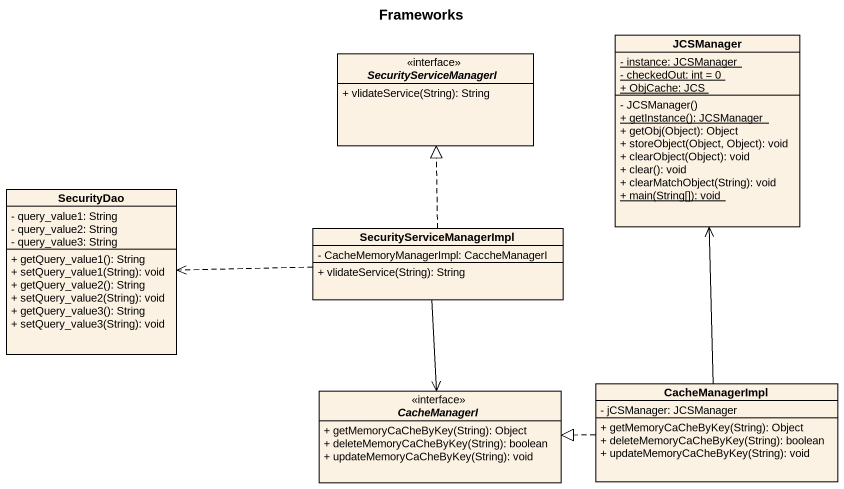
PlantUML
@startuml
title Frameworks
hide circle
hide empty members
skinparam classAttributeIconSize 0
class JCSManager {
  {static} - instance: JCSManager
  {static} - checkedOut: int = 0
  {static} + ObjCache: JCS
  - JCSManager()
  {static} + getInstance(): JCSManager
  + getObj(Object): Object
  + storeObject(Object, Object): void
  + clearObject(Object): void
  + clear(): void
  + clearMatchObject(String): void
  {static} + main(String[]): void
}
interface SecurityServiceManagerI <<interface>> {
  + vlidateService(String): String
}
class SecurityDao {
  - query_value1: String
  - query_value2: String
  - query_value3: String
  + getQuery_value1(): String
  + setQuery_value1(String): void
  + getQuery_value2(): String
  + setQuery_value2(String): void
  + getQuery_value3(): String
  + setQuery_value3(String): void
}
class SecurityServiceManagerImpl {
  - CacheMemoryManagerImpl: CaccheManagerI
  + vlidateService(String): String
}
interface CacheManagerI {
  + getMemoryCaCheByKey(String): Object
  + deleteMemoryCaCheByKey(String): boolean
  + updateMemoryCaCheByKey(String): void
}
class CacheManagerImpl {
  - jCSManager: JCSManager
  + getMemoryCaCheByKey(String): Object
  + deleteMemoryCaCheByKey(String): boolean
  + updateMemoryCaCheByKey(String): void
}
SecurityServiceManagerImpl .up.|> SecurityServiceManagerI
SecurityServiceManagerImpl .left.> SecurityDao
SecurityServiceManagerImpl --> CacheManagerI
CacheManagerImpl -up-> JCSManager
CacheManagerImpl .left.|> CacheManagerI
@enduml
